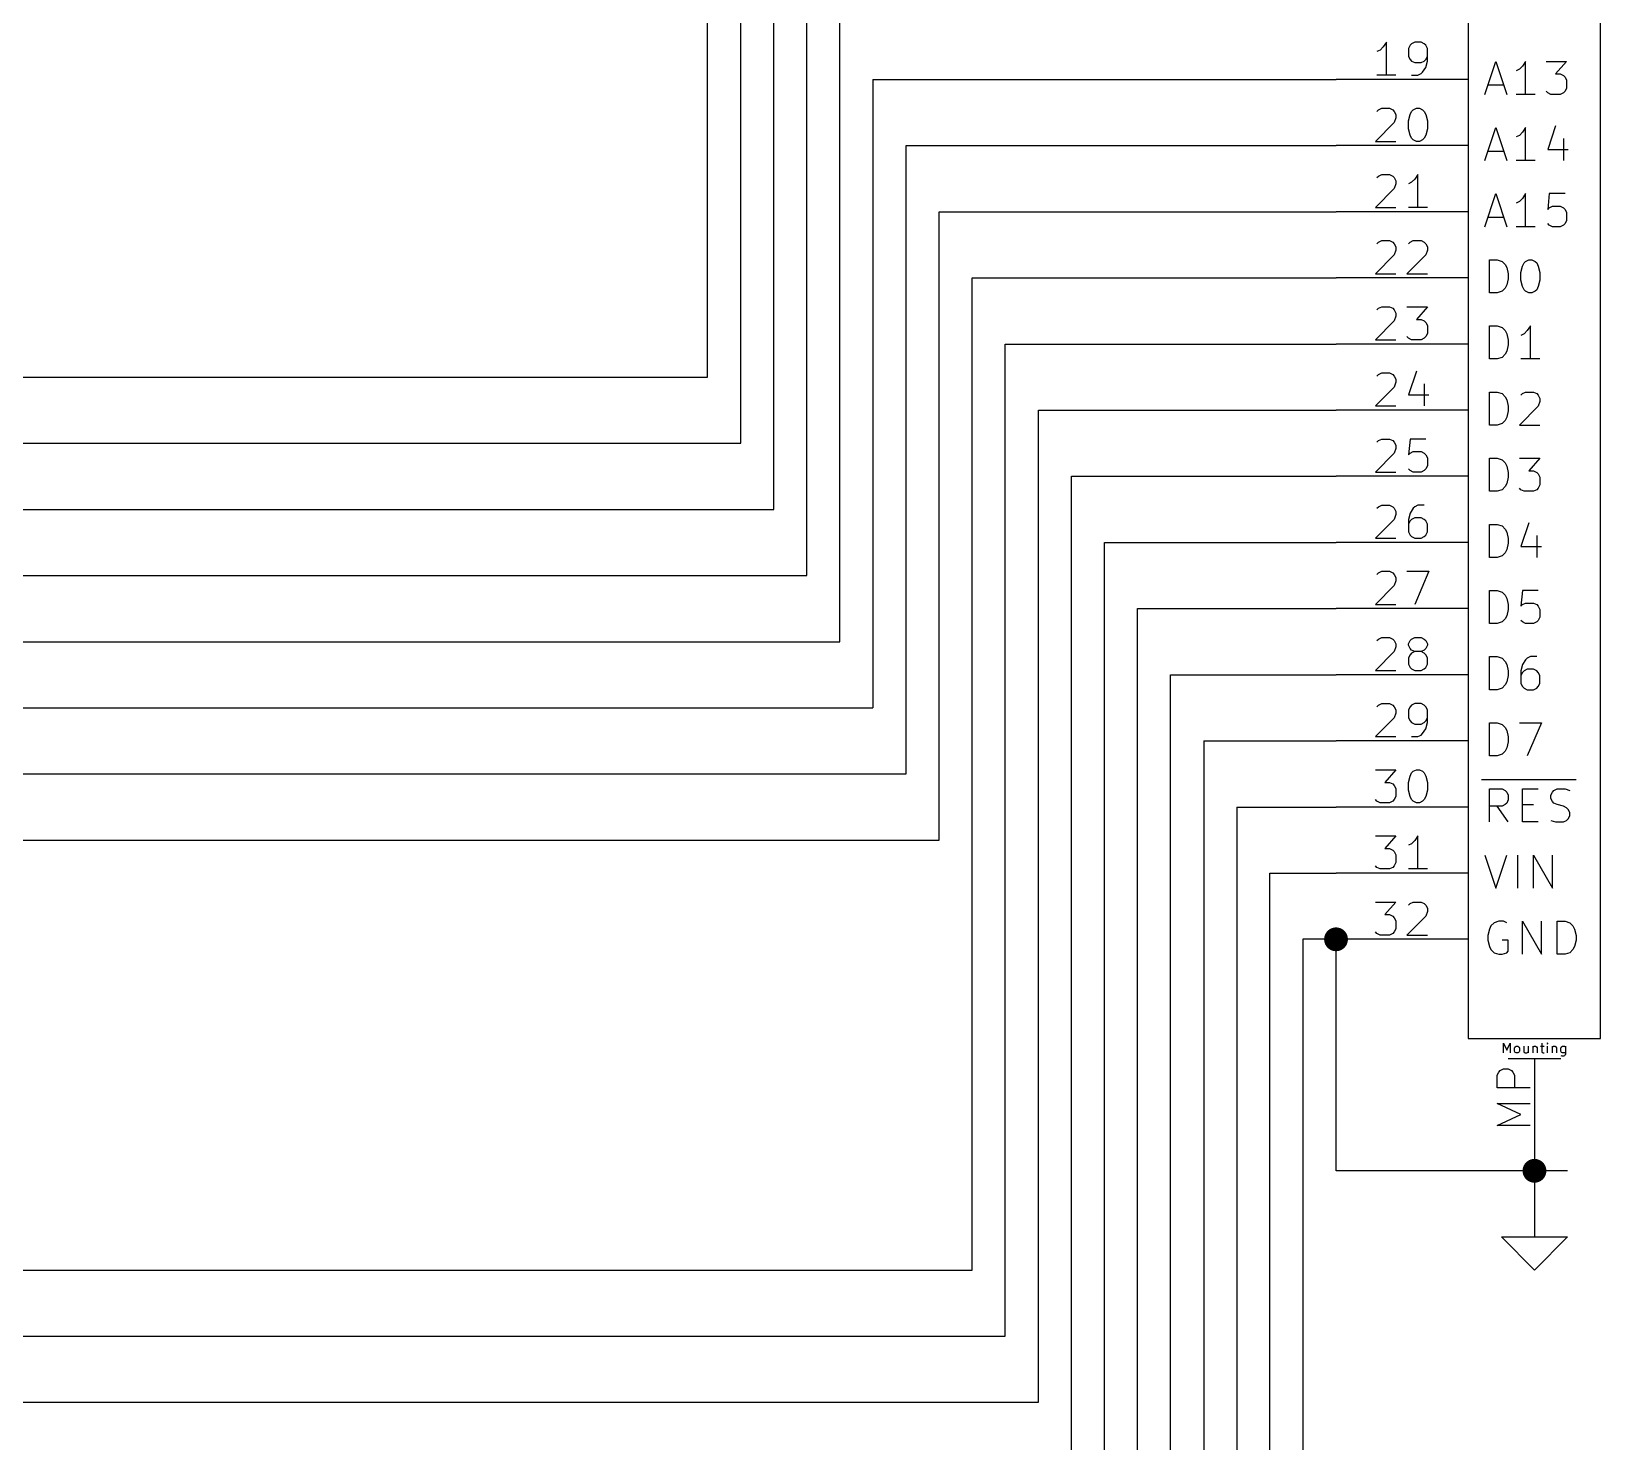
# Model space of a CAD drawing. Extents: x 0.4 to 11.3, y -7.9 to -0.4.
# Drawn here: x 6.428 to 8.8, y -5.359 to -3.227 of the extents above; entities that cross this region are included whole.
import ezdxf

# ---------------------------------------------------------------- set-up
doc = ezdxf.new("R2010")
doc.units = 0
doc.header["$MEASUREMENT"] = 0
for name, color, linetype in [('CYAN2', 4, 'CONTINUOUS'), ('GREEN3', 91, 'CONTINUOUS'), ('LYELLOW', 51, 'CONTINUOUS'), ('RED2', 1, 'CONTINUOUS'), ('RED3', 11, 'CONTINUOUS')]:
    doc.layers.add(name, color=color, linetype=linetype)

msp = doc.modelspace()

# ---------------------------------------------------------------- linework, layer by layer
at = {"layer": 'CYAN2', "linetype": 'CONTINUOUS'}
for p, q in [((8.62476, -3.32262), (8.64143, -3.27262)), ((8.64143, -3.27262), (8.65809, -3.32262)), ((8.68667, -3.27262), (8.6819, -3.27976)), ((8.68667, -3.32262), (8.68667, -3.27262)), ((8.71762, -3.27262), (8.74857, -3.27262)), ((8.74857, -3.27262), (8.7319, -3.29167)), ((8.67714, -3.28452), (8.67238, -3.2869)), ((8.6819, -3.27976), (8.67714, -3.28452)), ((8.7319, -3.29167), (8.73905, -3.29167)), ((8.73905, -3.29167), (8.74381, -3.29405)), ((8.74381, -3.29405), (8.74619, -3.29643)), ((8.74619, -3.29643), (8.74857, -3.30119)), ((8.62952, -3.30833), (8.65333, -3.30833)), ((8.72, -3.32024), (8.71762, -3.31785)), ((8.72476, -3.32262), (8.72, -3.32024)), ((8.74381, -3.32024), (8.73905, -3.32262)), ((8.74619, -3.31785), (8.74381, -3.32024)), ((8.74857, -3.31309), (8.74619, -3.31785)), ((8.74857, -3.30119), (8.74857, -3.31309)), ((8.70095, -3.32262), (8.67238, -3.32262)), ((8.73905, -3.32262), (8.72476, -3.32262)), ((8.62476, -3.42262), (8.64143, -3.37262)), ((8.64143, -3.37262), (8.65809, -3.42262)), ((8.67714, -3.38452), (8.67238, -3.3869)), ((8.6819, -3.37976), (8.67714, -3.38452)), ((8.68667, -3.37262), (8.6819, -3.37976)), ((8.68667, -3.42262), (8.68667, -3.37262)), ((8.7319, -3.37024), (8.72, -3.40595)), ((8.74381, -3.38928), (8.74381, -3.42262)), ((8.62952, -3.40833), (8.65333, -3.40833)), ((8.72, -3.40595), (8.75095, -3.40595)), ((8.70095, -3.42262), (8.67238, -3.42262)), ((8.62476, -3.52262), (8.64143, -3.47262)), ((8.64143, -3.47262), (8.65809, -3.52262)), ((8.67714, -3.48452), (8.67238, -3.4869)), ((8.6819, -3.47976), (8.67714, -3.48452)), ((8.68667, -3.47262), (8.6819, -3.47976)), ((8.68667, -3.52262), (8.68667, -3.47262)), ((8.72238, -3.47262), (8.72, -3.49643)), ((8.74619, -3.47262), (8.72238, -3.47262)), ((8.62952, -3.50833), (8.65333, -3.50833)), ((8.72, -3.49643), (8.72238, -3.49405)), ((8.72238, -3.49405), (8.72714, -3.49167)), ((8.72714, -3.49167), (8.73905, -3.49167)), ((8.73905, -3.49167), (8.74381, -3.49405)), ((8.74381, -3.49405), (8.74619, -3.49643)), ((8.74619, -3.49643), (8.74857, -3.50119)), ((8.74857, -3.50119), (8.74857, -3.51309)), ((8.70095, -3.52262), (8.67238, -3.52262)), ((8.72238, -3.52024), (8.72, -3.51785)), ((8.72714, -3.52262), (8.72238, -3.52024)), ((8.73905, -3.52262), (8.72714, -3.52262)), ((8.74381, -3.52024), (8.73905, -3.52262)), ((8.74619, -3.51785), (8.74381, -3.52024)), ((8.74857, -3.51309), (8.74619, -3.51785)), ((8.6319, -3.62262), (8.6319, -3.57262)), ((8.6319, -3.57262), (8.64381, -3.57262)), ((8.64381, -3.57262), (8.65095, -3.575)), ((8.65095, -3.575), (8.65571, -3.57976)), ((8.65571, -3.57976), (8.65809, -3.58452)), ((8.6819, -3.58214), (8.68428, -3.57738)), ((8.68428, -3.57738), (8.68667, -3.575)), ((8.68667, -3.575), (8.69143, -3.57262)), ((8.69143, -3.57262), (8.69619, -3.57262)), ((8.69619, -3.57262), (8.70095, -3.575)), ((8.70095, -3.575), (8.70333, -3.57738)), ((8.70333, -3.57738), (8.70571, -3.58214)), ((8.65809, -3.58452), (8.66047, -3.59405)), ((8.66047, -3.60119), (8.65809, -3.61071)), ((8.66047, -3.59405), (8.66047, -3.60119)), ((8.67952, -3.59167), (8.6819, -3.58214)), ((8.67952, -3.60357), (8.67952, -3.59167)), ((8.6819, -3.61309), (8.67952, -3.60357)), ((8.70571, -3.58214), (8.70809, -3.59167)), ((8.70809, -3.60357), (8.70571, -3.61309)), ((8.70809, -3.59167), (8.70809, -3.60357)), ((8.64381, -3.62262), (8.6319, -3.62262)), ((8.65095, -3.62024), (8.64381, -3.62262)), ((8.65571, -3.61547), (8.65095, -3.62024)), ((8.65809, -3.61071), (8.65571, -3.61547)), ((8.68428, -3.61785), (8.6819, -3.61309)), ((8.68667, -3.62024), (8.68428, -3.61785)), ((8.69143, -3.62262), (8.68667, -3.62024)), ((8.69619, -3.62262), (8.69143, -3.62262)), ((8.70095, -3.62024), (8.69619, -3.62262)), ((8.70333, -3.61785), (8.70095, -3.62024)), ((8.70571, -3.61309), (8.70333, -3.61785)), ((8.6319, -3.72262), (8.6319, -3.67262)), ((8.6319, -3.67262), (8.64381, -3.67262)), ((8.64381, -3.67262), (8.65095, -3.675)), ((8.65095, -3.675), (8.65571, -3.67976)), ((8.69381, -3.67262), (8.68905, -3.67976)), ((8.69381, -3.72262), (8.69381, -3.67262)), ((8.65571, -3.67976), (8.65809, -3.68452)), ((8.65809, -3.68452), (8.66047, -3.69405)), ((8.66047, -3.69405), (8.66047, -3.70119)), ((8.68428, -3.68452), (8.67952, -3.6869)), ((8.68905, -3.67976), (8.68428, -3.68452)), ((8.64381, -3.72262), (8.6319, -3.72262)), ((8.65095, -3.72024), (8.64381, -3.72262)), ((8.65571, -3.71547), (8.65095, -3.72024)), ((8.65809, -3.71071), (8.65571, -3.71547)), ((8.66047, -3.70119), (8.65809, -3.71071)), ((8.70809, -3.72262), (8.67952, -3.72262)), ((8.6319, -3.82262), (8.6319, -3.77262)), ((8.6319, -3.77262), (8.64381, -3.77262)), ((8.64381, -3.77262), (8.65095, -3.775)), ((8.65095, -3.775), (8.65571, -3.77976)), ((8.65571, -3.77976), (8.65809, -3.78452)), ((8.65809, -3.78452), (8.66047, -3.79405)), ((8.66047, -3.79405), (8.66047, -3.80119)), ((8.70571, -3.79405), (8.67714, -3.82262)), ((8.67952, -3.77738), (8.6819, -3.775)), ((8.6819, -3.775), (8.68667, -3.77262)), ((8.68667, -3.77262), (8.69857, -3.77262)), ((8.69857, -3.77262), (8.70333, -3.775)), ((8.70333, -3.775), (8.70571, -3.77738)), ((8.70571, -3.77738), (8.70809, -3.78214)), ((8.70809, -3.7869), (8.70571, -3.79405)), ((8.70809, -3.78214), (8.70809, -3.7869)), ((8.65571, -3.81547), (8.65095, -3.82024)), ((8.65809, -3.81071), (8.65571, -3.81547)), ((8.66047, -3.80119), (8.65809, -3.81071)), ((8.64381, -3.82262), (8.6319, -3.82262)), ((8.65095, -3.82024), (8.64381, -3.82262)), ((8.67714, -3.82262), (8.70809, -3.82262)), ((8.6319, -3.92262), (8.6319, -3.87262)), ((8.6319, -3.87262), (8.64381, -3.87262)), ((8.64381, -3.87262), (8.65095, -3.875)), ((8.65095, -3.875), (8.65571, -3.87976)), ((8.65571, -3.87976), (8.65809, -3.88452)), ((8.65809, -3.88452), (8.66047, -3.89405)), ((8.67714, -3.87262), (8.70809, -3.87262)), ((8.70809, -3.87262), (8.69143, -3.89167)), ((8.65809, -3.91071), (8.65571, -3.91547)), ((8.66047, -3.90119), (8.65809, -3.91071)), ((8.66047, -3.89405), (8.66047, -3.90119)), ((8.69143, -3.89167), (8.69857, -3.89167)), ((8.69857, -3.89167), (8.70333, -3.89405)), ((8.70333, -3.89405), (8.70571, -3.89643)), ((8.70571, -3.89643), (8.70809, -3.90119)), ((8.70809, -3.91309), (8.70571, -3.91785)), ((8.70809, -3.90119), (8.70809, -3.91309)), ((8.64381, -3.92262), (8.6319, -3.92262)), ((8.65095, -3.92024), (8.64381, -3.92262)), ((8.65571, -3.91547), (8.65095, -3.92024)), ((8.67952, -3.92024), (8.67714, -3.91785)), ((8.68428, -3.92262), (8.67952, -3.92024)), ((8.69857, -3.92262), (8.68428, -3.92262)), ((8.70333, -3.92024), (8.69857, -3.92262)), ((8.70571, -3.91785), (8.70333, -3.92024)), ((8.6319, -4.02262), (8.6319, -3.97262)), ((8.6319, -3.97262), (8.64381, -3.97262)), ((8.64381, -3.97262), (8.65095, -3.975)), ((8.65095, -3.975), (8.65571, -3.97976)), ((8.65571, -3.97976), (8.65809, -3.98452)), ((8.65809, -3.98452), (8.66047, -3.99405)), ((8.69143, -3.97024), (8.67952, -4.00595)), ((8.66047, -4.00119), (8.65809, -4.01071)), ((8.66047, -3.99405), (8.66047, -4.00119)), ((8.67952, -4.00595), (8.71047, -4.00595)), ((8.70333, -3.98928), (8.70333, -4.02262)), ((8.64381, -4.02262), (8.6319, -4.02262)), ((8.65095, -4.02024), (8.64381, -4.02262)), ((8.65571, -4.01547), (8.65095, -4.02024)), ((8.65809, -4.01071), (8.65571, -4.01547)), ((8.6319, -4.12262), (8.6319, -4.07262)), ((8.6319, -4.07262), (8.64381, -4.07262)), ((8.64381, -4.07262), (8.65095, -4.075)), ((8.65095, -4.075), (8.65571, -4.07976)), ((8.65571, -4.07976), (8.65809, -4.08452)), ((8.6819, -4.07262), (8.67952, -4.09643)), ((8.70571, -4.07262), (8.6819, -4.07262)), ((8.65809, -4.08452), (8.66047, -4.09405)), ((8.66047, -4.10119), (8.65809, -4.11071)), ((8.66047, -4.09405), (8.66047, -4.10119)), ((8.67952, -4.09643), (8.6819, -4.09405)), ((8.6819, -4.09405), (8.68667, -4.09167)), ((8.68667, -4.09167), (8.69857, -4.09167)), ((8.69857, -4.09167), (8.70333, -4.09405)), ((8.70333, -4.09405), (8.70571, -4.09643)), ((8.70571, -4.09643), (8.70809, -4.10119)), ((8.70809, -4.10119), (8.70809, -4.11309)), ((8.64381, -4.12262), (8.6319, -4.12262)), ((8.65095, -4.12024), (8.64381, -4.12262)), ((8.65571, -4.11547), (8.65095, -4.12024)), ((8.65809, -4.11071), (8.65571, -4.11547)), ((8.6819, -4.12024), (8.67952, -4.11785)), ((8.68667, -4.12262), (8.6819, -4.12024)), ((8.69857, -4.12262), (8.68667, -4.12262)), ((8.70333, -4.12024), (8.69857, -4.12262)), ((8.70571, -4.11785), (8.70333, -4.12024)), ((8.70809, -4.11309), (8.70571, -4.11785)), ((8.6319, -4.22262), (8.6319, -4.17262)), ((8.6319, -4.17262), (8.64381, -4.17262)), ((8.64381, -4.17262), (8.65095, -4.175)), ((8.65095, -4.175), (8.65571, -4.17976)), ((8.68905, -4.175), (8.68667, -4.17738)), ((8.69381, -4.17262), (8.68905, -4.175)), ((8.70333, -4.17262), (8.69381, -4.17262)), ((8.65571, -4.17976), (8.65809, -4.18452)), ((8.65809, -4.18452), (8.66047, -4.19405)), ((8.66047, -4.19405), (8.66047, -4.20119)), ((8.6819, -4.18452), (8.67952, -4.19405)), ((8.67952, -4.19405), (8.67952, -4.21309)), ((8.6819, -4.19643), (8.67952, -4.20119)), ((8.68667, -4.17738), (8.6819, -4.18452)), ((8.68428, -4.19405), (8.6819, -4.19643)), ((8.68905, -4.19167), (8.68428, -4.19405)), ((8.69857, -4.19167), (8.68905, -4.19167)), ((8.70333, -4.19405), (8.69857, -4.19167)), ((8.70571, -4.19643), (8.70333, -4.19405)), ((8.70809, -4.20119), (8.70571, -4.19643)), ((8.64381, -4.22262), (8.6319, -4.22262)), ((8.65095, -4.22024), (8.64381, -4.22262)), ((8.65571, -4.21547), (8.65095, -4.22024)), ((8.65809, -4.21071), (8.65571, -4.21547)), ((8.66047, -4.20119), (8.65809, -4.21071)), ((8.67952, -4.21309), (8.6819, -4.21785)), ((8.6819, -4.21785), (8.68428, -4.22024)), ((8.68428, -4.22024), (8.68905, -4.22262)), ((8.68905, -4.22262), (8.69857, -4.22262)), ((8.69857, -4.22262), (8.70333, -4.22024)), ((8.70333, -4.22024), (8.70571, -4.21785)), ((8.70571, -4.21785), (8.70809, -4.21309)), ((8.70809, -4.21309), (8.70809, -4.20119)), ((8.6319, -4.32262), (8.6319, -4.27262)), ((8.6319, -4.27262), (8.64381, -4.27262)), ((8.64381, -4.27262), (8.65095, -4.275)), ((8.65095, -4.275), (8.65571, -4.27976)), ((8.65571, -4.27976), (8.65809, -4.28452)), ((8.65809, -4.28452), (8.66047, -4.29405)), ((8.67714, -4.27262), (8.71047, -4.27262)), ((8.71047, -4.27262), (8.68905, -4.32262)), ((8.65571, -4.31547), (8.65095, -4.32024)), ((8.65809, -4.31071), (8.65571, -4.31547)), ((8.66047, -4.30119), (8.65809, -4.31071)), ((8.66047, -4.29405), (8.66047, -4.30119)), ((8.64381, -4.32262), (8.6319, -4.32262)), ((8.65095, -4.32024), (8.64381, -4.32262)), ((8.62, -4.3585), (8.67, -4.3585)), ((8.67, -4.3585), (8.71524, -4.3585)), ((8.71524, -4.3585), (8.76285, -4.3585)), ((8.6319, -4.42262), (8.6319, -4.37262)), ((8.6319, -4.37262), (8.65095, -4.37262)), ((8.65095, -4.37262), (8.65571, -4.375)), ((8.65571, -4.375), (8.65809, -4.37738)), ((8.65809, -4.37738), (8.66047, -4.38214)), ((8.66047, -4.38214), (8.66047, -4.38928)), ((8.6819, -4.42262), (8.6819, -4.37262)), ((8.6819, -4.37262), (8.70571, -4.37262)), ((8.72476, -4.38214), (8.72714, -4.37738)), ((8.72476, -4.3869), (8.72476, -4.38214)), ((8.72714, -4.39167), (8.72476, -4.3869)), ((8.72714, -4.37738), (8.72952, -4.375)), ((8.72952, -4.375), (8.73428, -4.37262)), ((8.73428, -4.37262), (8.74619, -4.37262)), ((8.74619, -4.37262), (8.75333, -4.375)), ((8.65095, -4.39881), (8.6319, -4.39881)), ((8.66047, -4.42262), (8.64381, -4.39881)), ((8.65571, -4.39643), (8.65095, -4.39881)), ((8.65809, -4.39405), (8.65571, -4.39643)), ((8.66047, -4.38928), (8.65809, -4.39405)), ((8.6819, -4.39643), (8.69857, -4.39643)), ((8.72952, -4.39405), (8.72714, -4.39167)), ((8.73428, -4.39643), (8.72952, -4.39405)), ((8.74381, -4.39881), (8.73428, -4.39643)), ((8.74857, -4.40119), (8.74381, -4.39881)), ((8.75095, -4.40357), (8.74857, -4.40119)), ((8.75333, -4.40833), (8.75095, -4.40357)), ((8.75333, -4.41309), (8.75333, -4.40833)), ((8.70571, -4.42262), (8.6819, -4.42262)), ((8.72476, -4.42024), (8.7319, -4.42262)), ((8.7319, -4.42262), (8.74381, -4.42262)), ((8.74381, -4.42262), (8.74857, -4.42024)), ((8.74857, -4.42024), (8.75095, -4.41785)), ((8.75095, -4.41785), (8.75333, -4.41309)), ((8.62476, -4.47262), (8.64143, -4.52262)), ((8.64143, -4.52262), (8.65809, -4.47262)), ((8.67476, -4.52262), (8.67476, -4.47262)), ((8.69857, -4.52262), (8.69857, -4.47262)), ((8.69857, -4.47262), (8.72714, -4.52262)), ((8.72714, -4.52262), (8.72714, -4.47262)), ((8.63905, -4.575), (8.63428, -4.57976)), ((8.64619, -4.57262), (8.63905, -4.575)), ((8.65333, -4.57262), (8.64619, -4.57262)), ((8.65809, -4.575), (8.65333, -4.57262)), ((8.6819, -4.62262), (8.6819, -4.57262)), ((8.6819, -4.57262), (8.71047, -4.62262)), ((8.71047, -4.62262), (8.71047, -4.57262)), ((8.73428, -4.62262), (8.73428, -4.57262)), ((8.73428, -4.57262), (8.74619, -4.57262)), ((8.74619, -4.57262), (8.75333, -4.575)), ((8.75333, -4.575), (8.75809, -4.57976)), ((8.6319, -4.58452), (8.62952, -4.59405)), ((8.62952, -4.59405), (8.62952, -4.60119)), ((8.62952, -4.60119), (8.6319, -4.61071)), ((8.63428, -4.57976), (8.6319, -4.58452)), ((8.66047, -4.60119), (8.65095, -4.60119)), ((8.66047, -4.61785), (8.66047, -4.60119)), ((8.75809, -4.57976), (8.76047, -4.58452)), ((8.76047, -4.58452), (8.76285, -4.59405)), ((8.76285, -4.60119), (8.76047, -4.61071)), ((8.76285, -4.59405), (8.76285, -4.60119)), ((8.6319, -4.61071), (8.63428, -4.61547)), ((8.63428, -4.61547), (8.63905, -4.62024)), ((8.63905, -4.62024), (8.64619, -4.62262)), ((8.64619, -4.62262), (8.65095, -4.62262)), ((8.65095, -4.62262), (8.65809, -4.62024)), ((8.65809, -4.62024), (8.66047, -4.61785)), ((8.74619, -4.62262), (8.73428, -4.62262)), ((8.75333, -4.62024), (8.74619, -4.62262)), ((8.75809, -4.61547), (8.75333, -4.62024)), ((8.76047, -4.61071), (8.75809, -4.61547))]:
    msp.add_line(p, q, dxfattribs=at)
at = {"layer": 'GREEN3', "linetype": 'CONTINUOUS'}
for p, q in [((7.45, -3.75), (7.45, -2.8)), ((7.5, -3.85), (7.5, -2.9)), ((7.55, -3.95), (7.55, -3)), ((7.6, -4.05), (7.6, -3.1)), ((7.65, -4.15), (7.65, -3.2)), ((7.7, -3.3), (8.4, -3.3)), ((7.7, -3.3), (7.7, -4.25)), ((7.75, -3.4), (8.4, -3.4)), ((7.75, -4.35), (7.75, -3.4)), ((7.8, -3.5), (8.4, -3.5)), ((7.8, -4.45), (7.8, -3.5)), ((7.85, -3.6), (8.4, -3.6)), ((7.85, -5.1), (7.85, -3.6)), ((7.9, -3.7), (8.4, -3.7)), ((7.9, -5.2), (7.9, -3.7)), ((5.3, -3.75), (7.45, -3.75)), ((7.95, -3.8), (8.4, -3.8)), ((7.95, -5.3), (7.95, -3.8)), ((5.3, -3.85), (7.5, -3.85)), ((8, -3.9), (8.4, -3.9)), ((8, -5.45), (8, -3.9)), ((5.3, -3.95), (7.55, -3.95)), ((8.05, -4), (8.4, -4)), ((8.05, -5.6), (8.05, -4)), ((5.3, -4.05), (7.6, -4.05)), ((8.1, -4.1), (8.4, -4.1)), ((8.1, -5.75), (8.1, -4.1)), ((5.3, -4.15), (7.65, -4.15)), ((8.15, -4.2), (8.4, -4.2)), ((8.15, -5.9), (8.15, -4.2)), ((5.3, -4.25), (7.7, -4.25)), ((8.2, -4.3), (8.4, -4.3)), ((8.2, -4.3), (8.2, -6.05)), ((5.3, -4.35), (7.75, -4.35)), ((8.25, -4.4), (8.25, -6.15)), ((8.25, -4.4), (8.4, -4.4)), ((5.3, -4.45), (7.8, -4.45)), ((8.3, -6.25), (8.3, -4.5)), ((8.3, -4.5), (8.4, -4.5)), ((8.35, -4.6), (8.35, -6.35)), ((8.4, -4.6), (8.35, -4.6)), ((8.4, -4.95), (8.4, -4.6)), ((8.7, -4.9), (8.7, -4.95)), ((8.7, -4.95), (8.4, -4.95)), ((8.75, -4.95), (8.7, -4.95)), ((8.7, -4.95), (8.7, -5)), ((1.85, -5.1), (7.85, -5.1)), ((1.75, -5.2), (7.9, -5.2)), ((1.6, -5.3), (7.95, -5.3))]:
    msp.add_line(p, q, dxfattribs=at)
at = {"layer": 'GREEN3', "const_width": 0.018}
for points in [[(8.391, -4.6, 1), (8.409, -4.6, 1)], [(8.691, -4.95, 1), (8.709, -4.95, 1)]]:
    msp.add_lwpolyline(points, format="xyb", close=True, dxfattribs=at)
at = {"layer": 'LYELLOW', "linetype": 'CONTINUOUS'}
for p, q in [((8.6, -1.45), (8.6, -4.75)), ((8.8, -4.75), (8.8, -1.45)), ((8.6, -4.75), (8.8, -4.75))]:
    msp.add_line(p, q, dxfattribs=at)
at = {"layer": 'RED2', "linetype": 'CONTINUOUS'}
for p, q in [((8.6, -1.45), (8.6, -4.75)), ((8.6, -1.45), (8.6, -4.75)), ((8.8, -4.75), (8.8, -1.45)), ((8.8, -4.75), (8.8, -1.45)), ((8.6, -3.3), (8.4, -3.3)), ((8.6, -3.4), (8.4, -3.4)), ((8.6, -3.5), (8.4, -3.5)), ((8.6, -3.6), (8.4, -3.6)), ((8.6, -3.7), (8.4, -3.7)), ((8.6, -3.8), (8.4, -3.8)), ((8.6, -3.9), (8.4, -3.9)), ((8.6, -4), (8.4, -4)), ((8.6, -4.1), (8.4, -4.1)), ((8.6, -4.2), (8.4, -4.2)), ((8.6, -4.3), (8.4, -4.3)), ((8.6, -4.4), (8.4, -4.4)), ((8.6, -4.5), (8.4, -4.5)), ((8.6, -4.6), (8.4, -4.6)), ((8.6, -4.75), (8.8, -4.75)), ((8.6, -4.75), (8.8, -4.75)), ((8.65321, -4.77178), (8.65321, -4.75678)), ((8.65321, -4.75678), (8.65821, -4.7675)), ((8.65821, -4.7675), (8.66321, -4.75678)), ((8.66321, -4.75678), (8.66321, -4.77178)), ((8.66964, -4.76464), (8.67035, -4.76321)), ((8.66964, -4.76893), (8.66964, -4.76464)), ((8.67035, -4.76321), (8.67107, -4.7625)), ((8.67107, -4.7625), (8.6725, -4.76178)), ((8.6725, -4.76178), (8.67464, -4.76178)), ((8.67464, -4.76178), (8.67607, -4.7625)), ((8.67607, -4.7625), (8.67678, -4.76321)), ((8.67678, -4.76321), (8.6775, -4.76464)), ((8.6775, -4.76464), (8.6775, -4.76893)), ((8.68393, -4.76178), (8.68393, -4.76964)), ((8.69035, -4.76178), (8.69035, -4.77178)), ((8.6975, -4.76178), (8.6975, -4.77178)), ((8.6975, -4.76321), (8.69821, -4.7625)), ((8.69821, -4.7625), (8.69964, -4.76178)), ((8.69964, -4.76178), (8.70178, -4.76178)), ((8.70178, -4.76178), (8.70321, -4.7625)), ((8.70321, -4.7625), (8.70393, -4.76393)), ((8.70393, -4.76393), (8.70393, -4.77178)), ((8.70893, -4.76178), (8.71464, -4.76178)), ((8.71107, -4.75678), (8.71107, -4.76964)), ((8.71964, -4.75678), (8.71893, -4.7575)), ((8.71893, -4.7575), (8.71964, -4.75821)), ((8.72035, -4.7575), (8.71964, -4.75678)), ((8.71964, -4.75678), (8.71964, -4.75821)), ((8.71964, -4.75821), (8.72035, -4.7575)), ((8.71964, -4.77178), (8.71964, -4.76178)), ((8.72678, -4.76178), (8.72678, -4.77178)), ((8.72678, -4.76321), (8.7275, -4.7625)), ((8.7275, -4.7625), (8.72893, -4.76178)), ((8.72893, -4.76178), (8.73107, -4.76178)), ((8.73107, -4.76178), (8.7325, -4.7625)), ((8.7325, -4.7625), (8.73321, -4.76393)), ((8.73321, -4.76393), (8.73321, -4.77178)), ((8.73964, -4.76464), (8.74035, -4.76321)), ((8.73964, -4.76893), (8.73964, -4.76464)), ((8.74035, -4.76321), (8.74107, -4.7625)), ((8.74107, -4.7625), (8.7425, -4.76178)), ((8.7425, -4.76178), (8.74535, -4.76178)), ((8.74535, -4.76178), (8.74678, -4.7625)), ((8.74678, -4.76178), (8.74678, -4.77393)), ((8.66, -4.78), (8.74, -4.78)), ((8.67035, -4.77035), (8.66964, -4.76893)), ((8.67107, -4.77107), (8.67035, -4.77035)), ((8.6725, -4.77178), (8.67107, -4.77107)), ((8.67464, -4.77178), (8.6725, -4.77178)), ((8.67607, -4.77107), (8.67464, -4.77178)), ((8.67678, -4.77035), (8.67607, -4.77107)), ((8.6775, -4.76893), (8.67678, -4.77035)), ((8.68393, -4.76964), (8.68464, -4.77107)), ((8.68464, -4.77107), (8.68607, -4.77178)), ((8.68607, -4.77178), (8.68821, -4.77178)), ((8.68821, -4.77178), (8.68964, -4.77107)), ((8.68964, -4.77107), (8.69035, -4.77035)), ((8.7, -4.78), (8.7, -4.9)), ((8.71107, -4.76964), (8.71178, -4.77107)), ((8.71178, -4.77107), (8.71321, -4.77178)), ((8.71321, -4.77178), (8.71464, -4.77178)), ((8.74035, -4.77035), (8.73964, -4.76893)), ((8.74107, -4.77107), (8.74035, -4.77035)), ((8.74178, -4.77678), (8.74035, -4.77607)), ((8.7425, -4.77178), (8.74107, -4.77107)), ((8.74393, -4.77678), (8.74178, -4.77678)), ((8.74535, -4.77178), (8.7425, -4.77178)), ((8.74535, -4.77607), (8.74393, -4.77678)), ((8.74678, -4.77107), (8.74535, -4.77178)), ((8.74607, -4.77535), (8.74535, -4.77607)), ((8.74678, -4.77393), (8.74607, -4.77535)), ((8.7, -5), (8.7, -5.05)), ((8.7, -5.1), (8.65, -5.05)), ((8.65, -5.05), (8.7, -5.05)), ((8.7, -5.05), (8.75, -5.05)), ((8.75, -5.05), (8.7, -5.1))]:
    msp.add_line(p, q, dxfattribs=at)
at = {"layer": 'RED3', "linetype": 'CONTINUOUS'}
for p, q in [((8.47619, -3.24362), (8.47143, -3.25076)), ((8.47619, -3.29362), (8.47619, -3.24362)), ((8.5119, -3.24838), (8.50952, -3.25314)), ((8.51428, -3.246), (8.5119, -3.24838)), ((8.51905, -3.24362), (8.51428, -3.246)), ((8.52857, -3.24362), (8.51905, -3.24362)), ((8.53333, -3.246), (8.52857, -3.24362)), ((8.53571, -3.24838), (8.53333, -3.246)), ((8.53809, -3.25314), (8.53571, -3.24838)), ((8.46667, -3.25552), (8.4619, -3.2579)), ((8.47143, -3.25076), (8.46667, -3.25552)), ((8.50952, -3.25314), (8.50952, -3.26505)), ((8.50952, -3.26505), (8.5119, -3.26981)), ((8.5119, -3.26981), (8.51428, -3.27219)), ((8.51428, -3.27219), (8.51905, -3.27457)), ((8.52857, -3.27457), (8.53333, -3.27219)), ((8.53333, -3.27219), (8.53571, -3.26981)), ((8.53571, -3.26981), (8.53809, -3.26505)), ((8.53571, -3.28171), (8.53809, -3.27219)), ((8.53809, -3.27219), (8.53809, -3.25314)), ((8.49047, -3.29362), (8.4619, -3.29362)), ((8.51428, -3.29362), (8.52381, -3.29362)), ((8.51905, -3.27457), (8.52857, -3.27457)), ((8.52381, -3.29362), (8.52857, -3.29124)), ((8.52857, -3.29124), (8.53095, -3.28885)), ((8.53095, -3.28885), (8.53571, -3.28171)), ((8.46428, -3.346), (8.46905, -3.34362)), ((8.46905, -3.34362), (8.48095, -3.34362)), ((8.48095, -3.34362), (8.48571, -3.346)), ((8.51667, -3.346), (8.52143, -3.34362)), ((8.52143, -3.34362), (8.52619, -3.34362)), ((8.52619, -3.34362), (8.53095, -3.346)), ((8.48809, -3.36505), (8.45952, -3.39362)), ((8.4619, -3.34838), (8.46428, -3.346)), ((8.48571, -3.346), (8.48809, -3.34838)), ((8.48809, -3.34838), (8.49047, -3.35314)), ((8.49047, -3.3579), (8.48809, -3.36505)), ((8.49047, -3.35314), (8.49047, -3.3579)), ((8.50952, -3.36267), (8.5119, -3.35314)), ((8.50952, -3.37457), (8.50952, -3.36267)), ((8.5119, -3.35314), (8.51428, -3.34838)), ((8.51428, -3.34838), (8.51667, -3.346)), ((8.53095, -3.346), (8.53333, -3.34838)), ((8.53333, -3.34838), (8.53571, -3.35314)), ((8.53571, -3.35314), (8.53809, -3.36267)), ((8.53809, -3.36267), (8.53809, -3.37457)), ((8.5119, -3.38409), (8.50952, -3.37457)), ((8.51428, -3.38885), (8.5119, -3.38409)), ((8.51667, -3.39124), (8.51428, -3.38885)), ((8.52143, -3.39362), (8.51667, -3.39124)), ((8.53095, -3.39124), (8.52619, -3.39362)), ((8.53333, -3.38885), (8.53095, -3.39124)), ((8.53571, -3.38409), (8.53333, -3.38885)), ((8.53809, -3.37457), (8.53571, -3.38409)), ((8.45952, -3.39362), (8.49047, -3.39362)), ((8.52619, -3.39362), (8.52143, -3.39362)), ((8.4619, -3.44838), (8.46428, -3.446)), ((8.46428, -3.446), (8.46905, -3.44362)), ((8.46905, -3.44362), (8.48095, -3.44362)), ((8.48095, -3.44362), (8.48571, -3.446)), ((8.48571, -3.446), (8.48809, -3.44838)), ((8.48809, -3.44838), (8.49047, -3.45314)), ((8.49047, -3.4579), (8.48809, -3.46505)), ((8.49047, -3.45314), (8.49047, -3.4579)), ((8.51428, -3.45552), (8.50952, -3.4579)), ((8.51905, -3.45076), (8.51428, -3.45552)), ((8.52381, -3.44362), (8.51905, -3.45076)), ((8.52381, -3.49362), (8.52381, -3.44362)), ((8.48809, -3.46505), (8.45952, -3.49362)), ((8.45952, -3.49362), (8.49047, -3.49362)), ((8.53809, -3.49362), (8.50952, -3.49362)), ((8.4619, -3.54838), (8.46428, -3.546)), ((8.46428, -3.546), (8.46905, -3.54362)), ((8.46905, -3.54362), (8.48095, -3.54362)), ((8.48095, -3.54362), (8.48571, -3.546)), ((8.48571, -3.546), (8.48809, -3.54838)), ((8.48809, -3.54838), (8.49047, -3.55314)), ((8.49047, -3.5579), (8.48809, -3.56505)), ((8.49047, -3.55314), (8.49047, -3.5579)), ((8.50952, -3.54838), (8.5119, -3.546)), ((8.5119, -3.546), (8.51667, -3.54362)), ((8.51667, -3.54362), (8.52857, -3.54362)), ((8.52857, -3.54362), (8.53333, -3.546)), ((8.53333, -3.546), (8.53571, -3.54838)), ((8.53571, -3.54838), (8.53809, -3.55314)), ((8.53809, -3.5579), (8.53571, -3.56505)), ((8.53809, -3.55314), (8.53809, -3.5579)), ((8.48809, -3.56505), (8.45952, -3.59362)), ((8.53571, -3.56505), (8.50714, -3.59362)), ((8.45952, -3.59362), (8.49047, -3.59362)), ((8.50714, -3.59362), (8.53809, -3.59362)), ((8.4619, -3.64838), (8.46428, -3.646)), ((8.46428, -3.646), (8.46905, -3.64362)), ((8.46905, -3.64362), (8.48095, -3.64362)), ((8.48095, -3.64362), (8.48571, -3.646)), ((8.48571, -3.646), (8.48809, -3.64838)), ((8.48809, -3.64838), (8.49047, -3.65314)), ((8.49047, -3.65314), (8.49047, -3.6579)), ((8.50714, -3.64362), (8.53809, -3.64362)), ((8.53809, -3.64362), (8.52143, -3.66267)), ((8.48809, -3.66505), (8.45952, -3.69362)), ((8.49047, -3.6579), (8.48809, -3.66505)), ((8.52143, -3.66267), (8.52857, -3.66267)), ((8.52857, -3.66267), (8.53333, -3.66505)), ((8.53333, -3.66505), (8.53571, -3.66743)), ((8.53571, -3.66743), (8.53809, -3.67219)), ((8.53809, -3.67219), (8.53809, -3.68409)), ((8.45952, -3.69362), (8.49047, -3.69362)), ((8.50952, -3.69124), (8.50714, -3.68885)), ((8.51428, -3.69362), (8.50952, -3.69124)), ((8.52857, -3.69362), (8.51428, -3.69362)), ((8.53333, -3.69124), (8.52857, -3.69362)), ((8.53571, -3.68885), (8.53333, -3.69124)), ((8.53809, -3.68409), (8.53571, -3.68885)), ((8.4619, -3.74838), (8.46428, -3.746)), ((8.46428, -3.746), (8.46905, -3.74362)), ((8.46905, -3.74362), (8.48095, -3.74362)), ((8.48095, -3.74362), (8.48571, -3.746)), ((8.48571, -3.746), (8.48809, -3.74838)), ((8.52143, -3.74124), (8.50952, -3.77695)), ((8.48809, -3.76505), (8.45952, -3.79362)), ((8.48809, -3.74838), (8.49047, -3.75314)), ((8.49047, -3.7579), (8.48809, -3.76505)), ((8.49047, -3.75314), (8.49047, -3.7579)), ((8.53333, -3.76028), (8.53333, -3.79362)), ((8.45952, -3.79362), (8.49047, -3.79362)), ((8.50952, -3.77695), (8.54047, -3.77695)), ((8.48809, -3.86505), (8.45952, -3.89362)), ((8.4619, -3.84838), (8.46428, -3.846)), ((8.46428, -3.846), (8.46905, -3.84362)), ((8.46905, -3.84362), (8.48095, -3.84362)), ((8.48095, -3.84362), (8.48571, -3.846)), ((8.48571, -3.846), (8.48809, -3.84838)), ((8.48809, -3.84838), (8.49047, -3.85314)), ((8.49047, -3.8579), (8.48809, -3.86505)), ((8.49047, -3.85314), (8.49047, -3.8579)), ((8.5119, -3.84362), (8.50952, -3.86743)), ((8.50952, -3.86743), (8.5119, -3.86505)), ((8.53571, -3.84362), (8.5119, -3.84362)), ((8.5119, -3.86505), (8.51667, -3.86267)), ((8.51667, -3.86267), (8.52857, -3.86267)), ((8.52857, -3.86267), (8.53333, -3.86505)), ((8.53333, -3.86505), (8.53571, -3.86743)), ((8.5119, -3.89124), (8.50952, -3.88885)), ((8.53571, -3.88885), (8.53333, -3.89124)), ((8.53571, -3.86743), (8.53809, -3.87219)), ((8.53809, -3.88409), (8.53571, -3.88885)), ((8.53809, -3.87219), (8.53809, -3.88409)), ((8.45952, -3.89362), (8.49047, -3.89362)), ((8.51667, -3.89362), (8.5119, -3.89124)), ((8.52857, -3.89362), (8.51667, -3.89362)), ((8.53333, -3.89124), (8.52857, -3.89362)), ((8.4619, -3.94838), (8.46428, -3.946)), ((8.46428, -3.946), (8.46905, -3.94362)), ((8.46905, -3.94362), (8.48095, -3.94362)), ((8.48095, -3.94362), (8.48571, -3.946)), ((8.48571, -3.946), (8.48809, -3.94838)), ((8.48809, -3.94838), (8.49047, -3.95314)), ((8.49047, -3.9579), (8.48809, -3.96505)), ((8.49047, -3.95314), (8.49047, -3.9579)), ((8.5119, -3.95552), (8.50952, -3.96505)), ((8.51667, -3.94838), (8.5119, -3.95552)), ((8.51905, -3.946), (8.51667, -3.94838)), ((8.52381, -3.94362), (8.51905, -3.946)), ((8.53333, -3.94362), (8.52381, -3.94362)), ((8.48809, -3.96505), (8.45952, -3.99362)), ((8.50952, -3.96505), (8.50952, -3.98409)), ((8.5119, -3.96743), (8.50952, -3.97219)), ((8.50952, -3.98409), (8.5119, -3.98885)), ((8.51428, -3.96505), (8.5119, -3.96743)), ((8.51905, -3.96267), (8.51428, -3.96505)), ((8.52857, -3.96267), (8.51905, -3.96267)), ((8.53333, -3.96505), (8.52857, -3.96267)), ((8.53571, -3.96743), (8.53333, -3.96505)), ((8.53809, -3.97219), (8.53571, -3.96743)), ((8.53571, -3.98885), (8.53809, -3.98409)), ((8.53809, -3.98409), (8.53809, -3.97219)), ((8.45952, -3.99362), (8.49047, -3.99362)), ((8.5119, -3.98885), (8.51428, -3.99124)), ((8.51428, -3.99124), (8.51905, -3.99362)), ((8.51905, -3.99362), (8.52857, -3.99362)), ((8.52857, -3.99362), (8.53333, -3.99124)), ((8.53333, -3.99124), (8.53571, -3.98885)), ((8.4619, -4.04838), (8.46428, -4.046)), ((8.46428, -4.046), (8.46905, -4.04362)), ((8.46905, -4.04362), (8.48095, -4.04362)), ((8.48095, -4.04362), (8.48571, -4.046)), ((8.48571, -4.046), (8.48809, -4.04838)), ((8.48809, -4.04838), (8.49047, -4.05314)), ((8.49047, -4.05314), (8.49047, -4.0579)), ((8.50714, -4.04362), (8.54047, -4.04362)), ((8.54047, -4.04362), (8.51905, -4.09362)), ((8.48809, -4.06505), (8.45952, -4.09362)), ((8.49047, -4.0579), (8.48809, -4.06505)), ((8.45952, -4.09362), (8.49047, -4.09362)), ((8.4619, -4.14838), (8.46428, -4.146)), ((8.46428, -4.146), (8.46905, -4.14362)), ((8.46905, -4.14362), (8.48095, -4.14362)), ((8.48095, -4.14362), (8.48571, -4.146)), ((8.48571, -4.146), (8.48809, -4.14838)), ((8.48809, -4.14838), (8.49047, -4.15314)), ((8.50952, -4.15314), (8.5119, -4.14838)), ((8.5119, -4.14838), (8.51428, -4.146)), ((8.51428, -4.146), (8.51905, -4.14362)), ((8.51905, -4.14362), (8.52857, -4.14362)), ((8.52857, -4.14362), (8.53333, -4.146)), ((8.53333, -4.146), (8.53571, -4.14838)), ((8.53571, -4.14838), (8.53809, -4.15314)), ((8.48809, -4.16505), (8.45952, -4.19362)), ((8.49047, -4.1579), (8.48809, -4.16505)), ((8.49047, -4.15314), (8.49047, -4.1579)), ((8.50952, -4.15552), (8.50952, -4.15314)), ((8.5119, -4.16028), (8.50952, -4.15552)), ((8.5119, -4.16981), (8.50952, -4.17457)), ((8.50952, -4.17457), (8.50952, -4.18409)), ((8.51428, -4.16267), (8.5119, -4.16028)), ((8.51428, -4.16743), (8.5119, -4.16981)), ((8.51905, -4.16505), (8.51428, -4.16267)), ((8.51905, -4.16505), (8.51428, -4.16743)), ((8.52857, -4.16505), (8.51905, -4.16505)), ((8.53333, -4.16267), (8.52857, -4.16505)), ((8.53333, -4.16743), (8.52857, -4.16505)), ((8.53571, -4.16028), (8.53333, -4.16267)), ((8.53571, -4.16981), (8.53333, -4.16743)), ((8.53809, -4.15552), (8.53571, -4.16028)), ((8.53809, -4.17457), (8.53571, -4.16981)), ((8.53809, -4.15314), (8.53809, -4.15552)), ((8.53809, -4.18409), (8.53809, -4.17457)), ((8.45952, -4.19362), (8.49047, -4.19362)), ((8.50952, -4.18409), (8.5119, -4.18885)), ((8.5119, -4.18885), (8.51428, -4.19124)), ((8.51428, -4.19124), (8.51905, -4.19362)), ((8.51905, -4.19362), (8.52857, -4.19362)), ((8.52857, -4.19362), (8.53333, -4.19124)), ((8.53333, -4.19124), (8.53571, -4.18885)), ((8.53571, -4.18885), (8.53809, -4.18409)), ((8.4619, -4.24838), (8.46428, -4.246)), ((8.46428, -4.246), (8.46905, -4.24362)), ((8.46905, -4.24362), (8.48095, -4.24362)), ((8.48095, -4.24362), (8.48571, -4.246)), ((8.48571, -4.246), (8.48809, -4.24838)), ((8.51428, -4.246), (8.5119, -4.24838)), ((8.51905, -4.24362), (8.51428, -4.246)), ((8.52857, -4.24362), (8.51905, -4.24362)), ((8.53333, -4.246), (8.52857, -4.24362)), ((8.53571, -4.24838), (8.53333, -4.246)), ((8.48809, -4.26505), (8.45952, -4.29362)), ((8.48809, -4.24838), (8.49047, -4.25314)), ((8.49047, -4.2579), (8.48809, -4.26505)), ((8.49047, -4.25314), (8.49047, -4.2579)), ((8.5119, -4.24838), (8.50952, -4.25314)), ((8.50952, -4.25314), (8.50952, -4.26505)), ((8.50952, -4.26505), (8.5119, -4.26981)), ((8.5119, -4.26981), (8.51428, -4.27219)), ((8.53333, -4.27219), (8.53571, -4.26981)), ((8.53809, -4.25314), (8.53571, -4.24838)), ((8.53571, -4.26981), (8.53809, -4.26505)), ((8.53809, -4.27219), (8.53809, -4.25314)), ((8.45952, -4.29362), (8.49047, -4.29362)), ((8.51428, -4.27219), (8.51905, -4.27457)), ((8.51428, -4.29362), (8.52381, -4.29362)), ((8.51905, -4.27457), (8.52857, -4.27457)), ((8.52381, -4.29362), (8.52857, -4.29124)), ((8.52857, -4.27457), (8.53333, -4.27219)), ((8.52857, -4.29124), (8.53095, -4.28885)), ((8.53095, -4.28885), (8.53571, -4.28171)), ((8.53571, -4.28171), (8.53809, -4.27219)), ((8.45952, -4.34362), (8.49047, -4.34362)), ((8.49047, -4.34362), (8.47381, -4.36267)), ((8.47381, -4.36267), (8.48095, -4.36267)), ((8.48095, -4.36267), (8.48571, -4.36505)), ((8.50952, -4.36267), (8.5119, -4.35314)), ((8.50952, -4.37457), (8.50952, -4.36267)), ((8.5119, -4.35314), (8.51428, -4.34838)), ((8.51428, -4.34838), (8.51667, -4.346)), ((8.51667, -4.346), (8.52143, -4.34362)), ((8.52143, -4.34362), (8.52619, -4.34362)), ((8.52619, -4.34362), (8.53095, -4.346)), ((8.53095, -4.346), (8.53333, -4.34838)), ((8.53333, -4.34838), (8.53571, -4.35314)), ((8.53571, -4.35314), (8.53809, -4.36267)), ((8.53809, -4.36267), (8.53809, -4.37457)), ((8.48571, -4.36505), (8.48809, -4.36743)), ((8.48809, -4.36743), (8.49047, -4.37219)), ((8.49047, -4.38409), (8.48809, -4.38885)), ((8.49047, -4.37219), (8.49047, -4.38409)), ((8.5119, -4.38409), (8.50952, -4.37457)), ((8.51428, -4.38885), (8.5119, -4.38409)), ((8.53571, -4.38409), (8.53333, -4.38885)), ((8.53809, -4.37457), (8.53571, -4.38409)), ((8.4619, -4.39124), (8.45952, -4.38885)), ((8.46667, -4.39362), (8.4619, -4.39124)), ((8.48095, -4.39362), (8.46667, -4.39362)), ((8.48571, -4.39124), (8.48095, -4.39362)), ((8.48809, -4.38885), (8.48571, -4.39124)), ((8.51667, -4.39124), (8.51428, -4.38885)), ((8.52143, -4.39362), (8.51667, -4.39124)), ((8.52619, -4.39362), (8.52143, -4.39362)), ((8.53095, -4.39124), (8.52619, -4.39362)), ((8.53333, -4.38885), (8.53095, -4.39124)), ((8.45952, -4.44362), (8.49047, -4.44362)), ((8.49047, -4.44362), (8.47381, -4.46267)), ((8.51428, -4.45552), (8.50952, -4.4579)), ((8.51905, -4.45076), (8.51428, -4.45552)), ((8.52381, -4.44362), (8.51905, -4.45076)), ((8.52381, -4.49362), (8.52381, -4.44362)), ((8.47381, -4.46267), (8.48095, -4.46267)), ((8.48095, -4.46267), (8.48571, -4.46505)), ((8.48571, -4.46505), (8.48809, -4.46743)), ((8.48809, -4.46743), (8.49047, -4.47219)), ((8.49047, -4.47219), (8.49047, -4.48409)), ((8.4619, -4.49124), (8.45952, -4.48885)), ((8.46667, -4.49362), (8.4619, -4.49124)), ((8.48095, -4.49362), (8.46667, -4.49362)), ((8.48571, -4.49124), (8.48095, -4.49362)), ((8.48809, -4.48885), (8.48571, -4.49124)), ((8.49047, -4.48409), (8.48809, -4.48885)), ((8.53809, -4.49362), (8.50952, -4.49362)), ((8.45952, -4.54362), (8.49047, -4.54362)), ((8.49047, -4.54362), (8.47381, -4.56267)), ((8.50952, -4.54838), (8.5119, -4.546)), ((8.5119, -4.546), (8.51667, -4.54362)), ((8.51667, -4.54362), (8.52857, -4.54362)), ((8.52857, -4.54362), (8.53333, -4.546)), ((8.53333, -4.546), (8.53571, -4.54838)), ((8.53571, -4.54838), (8.53809, -4.55314)), ((8.53809, -4.55314), (8.53809, -4.5579)), ((8.47381, -4.56267), (8.48095, -4.56267)), ((8.48095, -4.56267), (8.48571, -4.56505)), ((8.48571, -4.56505), (8.48809, -4.56743)), ((8.48809, -4.56743), (8.49047, -4.57219)), ((8.49047, -4.57219), (8.49047, -4.58409)), ((8.53571, -4.56505), (8.50714, -4.59362)), ((8.53809, -4.5579), (8.53571, -4.56505)), ((8.4619, -4.59124), (8.45952, -4.58885)), ((8.46667, -4.59362), (8.4619, -4.59124)), ((8.48095, -4.59362), (8.46667, -4.59362)), ((8.48571, -4.59124), (8.48095, -4.59362)), ((8.48809, -4.58885), (8.48571, -4.59124)), ((8.49047, -4.58409), (8.48809, -4.58885)), ((8.50714, -4.59362), (8.53809, -4.59362)), ((8.64362, -4.80547), (8.646, -4.80071)), ((8.64362, -4.82452), (8.64362, -4.80547)), ((8.646, -4.80071), (8.64838, -4.79833)), ((8.64838, -4.79833), (8.65314, -4.79595)), ((8.65314, -4.79595), (8.66028, -4.79595)), ((8.66028, -4.79595), (8.66505, -4.79833)), ((8.66505, -4.79833), (8.66743, -4.80071)), ((8.66743, -4.80071), (8.66981, -4.80547)), ((8.66981, -4.80547), (8.66981, -4.82452)), ((8.69362, -4.82452), (8.64362, -4.82452)), ((8.67933, -4.865), (8.64362, -4.84833)), ((8.64362, -4.84833), (8.69362, -4.84833)), ((8.64362, -4.88167), (8.67933, -4.865)), ((8.69362, -4.88167), (8.64362, -4.88167))]:
    msp.add_line(p, q, dxfattribs=at)

doc.saveas('drawing.dxf')
